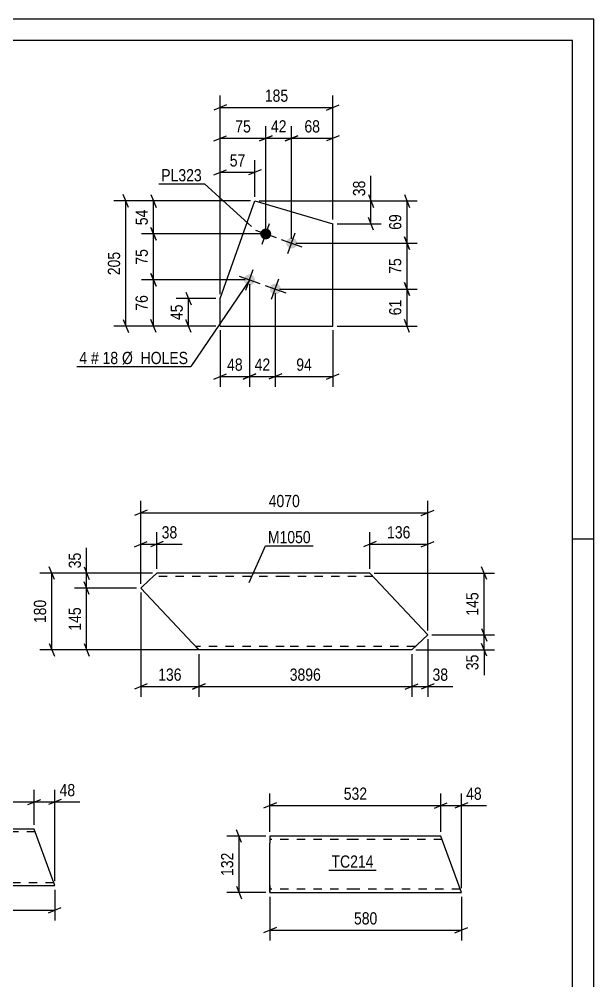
# Model space of a CAD drawing. Header units: millimetres. Extents: x 0 to 594, y 0 to 420.
# Drawn here: x 459.2 to 594, y 194.4 to 420 of the extents above; entities that cross this region are included whole.
import ezdxf

# ---------------------------------------------------------------- set-up
doc = ezdxf.new("R2010")
doc.units = ezdxf.units.MM
doc.linetypes.add('DXK_LINE_DOT2', pattern=[3.9198, 1.9599, -1.9599])
doc.styles.add('Arial Narrow', font='ARIALN.TTF', dxfattribs={"height": 0.2})

# ---------------------------------------------------------------- blocks, each defined once
blk = doc.blocks.new('Unknown-761555563-1133')
at = {"color": 5, "linetype": 'Continuous'}
for p, q in [((594, 420), (0, 420)), ((594, 0), (594, 420)), ((589, 415), (5, 415)), ((589, 5), (589, 415)), ((594, 298), (589, 298))]:
    blk.add_line(p, q, dxfattribs=at)
blk = doc.blocks.new('Part-761555563-2870 - 2854')
at = {"color": 2, "linetype": 'Continuous'}
for p, q in [((491.48, 290.06), (489.78, 288.46)), ((521.33, 290.06), (491.48, 290.06)), ((541.43, 290.06), (521.43, 290.06)), ((541.43, 290.06), (555.03, 275.59)), ((489.78, 288.46), (487.72, 286.53)), ((499.82, 273.66), (487.72, 286.53)), ((551.28, 272.06), (555.03, 275.59)), ((501.33, 272.06), (499.82, 273.66)), ((521.33, 272.06), (501.33, 272.06)), ((551.28, 272.06), (521.43, 272.06))]:
    blk.add_line(p, q, dxfattribs=at)
at = {"color": 7, "linetype": 'DXK_LINE_DOT2'}
for p, q in [((491.48, 290.06), (490.43, 289.07)), ((521.33, 289.26), (490.63, 289.26)), ((542.18, 289.26), (521.43, 289.26)), ((501.21, 272.18), (499.82, 273.66)), ((521.33, 272.86), (500.57, 272.86)), ((552.13, 272.86), (521.43, 272.86))]:
    blk.add_line(p, q, dxfattribs=at)
blk = doc.blocks.new('Part-761555563-2281 - 2277')
at = {"color": 2, "linetype": 'Continuous'}
for p, q in [((437.51, 229.97), (437.51, 228.77)), ((462.71, 229.97), (437.51, 229.97)), ((437.51, 217.97), (437.51, 228.77)), ((467.51, 216.77), (462.71, 229.97)), ((437.51, 216.86), (437.51, 217.97)), ((437.51, 216.77), (437.51, 216.86)), ((437.51, 216.77), (467.51, 216.77))]:
    blk.add_line(p, q, dxfattribs=at)
at = {"color": 7, "linetype": 'DXK_LINE_DOT2'}
for p, q in [((437.51, 229.97), (437.51, 229.87)), ((437.51, 229.87), (437.51, 229.61)), ((462.93, 229.37), (437.51, 229.37)), ((437.51, 217.12), (437.51, 217.97)), ((467.29, 217.37), (437.51, 217.37))]:
    blk.add_line(p, q, dxfattribs=at)
blk = doc.blocks.new('Part-761555563-1428 - 1414')
at = {"color": 2, "linetype": 'Continuous'}
for p, q in [((518.02, 228.34), (518.02, 226.74)), ((538.02, 228.34), (518.02, 228.34)), ((558.12, 228.34), (538.12, 228.34)), ((562.93, 215.14), (558.12, 228.34)), ((518.02, 216.74), (518.02, 226.74)), ((518.02, 215.14), (518.02, 216.74)), ((518.02, 215.14), (538.02, 215.14)), ((538.12, 215.14), (562.93, 215.14))]:
    blk.add_line(p, q, dxfattribs=at)
at = {"color": 7, "linetype": 'DXK_LINE_DOT2'}
for p, q in [((518.02, 228.34), (518.02, 227.87)), ((538.02, 227.54), (518.02, 227.54)), ((558.41, 227.54), (538.12, 227.54)), ((518.02, 216.74), (518.02, 215.26)), ((538.02, 215.94), (518.02, 215.94)), ((562.64, 215.94), (538.12, 215.94))]:
    blk.add_line(p, q, dxfattribs=at)
blk = doc.blocks.new('Part-761555563-1542 - 1525')
at = {"color": 2, "linetype": 'Continuous'}
for p, q in [((506.35, 354.47), (514.47, 377.36)), ((514.47, 377.36), (532.76, 371.99)), ((532.76, 348.03), (532.76, 371.99)), ((506.35, 348.03), (506.35, 354.47)), ((506.35, 348.03), (532.76, 348.03))]:
    blk.add_line(p, q, dxfattribs=at)
blk = doc.blocks.new('Bolt-761555563-1575 - 1525')
at = {"linetype": 'Continuous'}
for points in [[(517.46, 370.84, -1), (516.61, 368.42, -1)], [(523.52, 368.69, -1), (522.66, 366.27, -1)], [(513.64, 360.07, -1), (512.78, 357.65, -1)], [(519.7, 357.92, -1), (518.84, 355.5, -1)]]:
    blk.add_hatch(color=1, dxfattribs=at).paths.add_polyline_path(points)
at = {"color": 1, "linetype": 'Continuous'}
for p, q in [((514.61, 370.49), (519.46, 368.77)), ((516.18, 367.21), (517.89, 372.05)), ((520.67, 368.34), (525.52, 366.62)), ((522.23, 365.06), (523.95, 369.9)), ((512.35, 356.44), (514.07, 361.28)), ((510.79, 359.72), (515.64, 358)), ((518.41, 354.29), (520.13, 359.13)), ((516.85, 357.57), (521.7, 355.85))]:
    blk.add_line(p, q, dxfattribs=at)
blk = doc.blocks.new('StraightDimension-761555563-2946 - 2854')
at = {"color": 7, "linetype": 'Continuous'}
for p, q in [((467.43, 288.56), (466.23, 291.56)), ((490.48, 290.06), (463.98, 290.06)), ((466.83, 272.06), (466.83, 290.06)), ((466.23, 273.56), (467.43, 270.56)), ((501.25, 272.06), (463.98, 272.06))]:
    blk.add_line(p, q, dxfattribs=at)
at = {"color": 0}
blk.add_wipeout([(466.08, 284.4), (461.88, 284.4), (461.88, 277.72), (466.08, 277.72)], dxfattribs=at)
at = {"color": 3, "style": 'Arial Narrow'}
blk.add_text('180', height=2.863, rotation=90.0002, dxfattribs=at).set_placement((465.48, 278.32))
blk = doc.blocks.new('StraightDimension-761555563-2898 - 2854')
at = {"color": 7, "linetype": 'Continuous'}
for p, q in [((501.33, 271.06), (501.33, 261.06)), ((551.28, 271.06), (551.28, 261.06)), ((502.83, 264.06), (499.83, 262.86)), ((549.78, 262.86), (552.78, 264.06)), ((501.33, 263.46), (551.28, 263.46))]:
    blk.add_line(p, q, dxfattribs=at)
at = {"color": 0}
blk.add_wipeout([(530.56, 264.21), (530.56, 268.41), (522.05, 268.41), (522.05, 264.21)], dxfattribs=at)
at = {"color": 3, "style": 'Arial Narrow'}
blk.add_text('3896', height=2.863, dxfattribs=at).set_placement((522.65, 264.81))
blk = doc.blocks.new('StraightDimension-761555563-2873 - 2854')
at = {"color": 7, "linetype": 'Continuous'}
for p, q in [((487.72, 285.53), (487.72, 261.06)), ((501.33, 271.06), (501.33, 261.06)), ((489.22, 264.06), (486.22, 262.86)), ((499.83, 262.86), (502.83, 264.06)), ((487.72, 263.46), (501.33, 263.46))]:
    blk.add_line(p, q, dxfattribs=at)
at = {"color": 0}
blk.add_wipeout([(497.87, 264.21), (497.87, 268.41), (491.18, 268.41), (491.18, 264.21)], dxfattribs=at)
at = {"color": 3, "style": 'Arial Narrow'}
blk.add_text('136', height=2.863, dxfattribs=at).set_placement((491.78, 264.81))
blk = doc.blocks.new('StraightDimension-761555563-3093 - 2854')
at = {"color": 7, "linetype": 'Continuous'}
for p, q in [((487.72, 287.53), (487.72, 307.04)), ((555.03, 276.59), (555.03, 307.04)), ((489.22, 304.79), (486.22, 303.59)), ((553.53, 303.59), (556.53, 304.79)), ((487.72, 304.19), (555.03, 304.19))]:
    blk.add_line(p, q, dxfattribs=at)
at = {"color": 0}
blk.add_wipeout([(525.63, 304.94), (525.63, 309.14), (517.12, 309.14), (517.12, 304.94)], dxfattribs=at)
at = {"color": 3, "style": 'Arial Narrow'}
blk.add_text('4070', height=2.863, dxfattribs=at).set_placement((517.72, 305.54))
blk = doc.blocks.new('StraightDimension-761555563-3048 - 2854')
at = {"color": 7, "linetype": 'Continuous'}
for p, q in [((568.87, 288.56), (567.67, 291.56)), ((542.43, 290.06), (570.67, 290.06)), ((568.27, 275.59), (568.27, 290.06)), ((556.03, 275.59), (570.67, 275.59)), ((567.67, 277.09), (568.87, 274.09))]:
    blk.add_line(p, q, dxfattribs=at)
at = {"color": 0}
blk.add_wipeout([(567.52, 286.16), (563.32, 286.16), (563.32, 279.48), (567.52, 279.48)], dxfattribs=at)
at = {"color": 3, "style": 'Arial Narrow'}
blk.add_text('145', height=2.863, rotation=90.0002, dxfattribs=at).set_placement((566.92, 280.08))
blk = doc.blocks.new('StraightDimension-761555563-2920 - 2854')
at = {"color": 7, "linetype": 'Continuous'}
for p, q in [((555.03, 274.59), (555.03, 261.06)), ((551.28, 271.06), (551.28, 261.06)), ((549.78, 262.86), (552.78, 264.06)), ((556.53, 264.06), (553.53, 262.86)), ((551.28, 263.46), (555.03, 263.46))]:
    blk.add_line(p, q, dxfattribs=at)
at = {"color": 0}
blk.add_wipeout([(560.42, 264.21), (560.42, 268.41), (555.56, 268.41), (555.56, 264.21)], dxfattribs=at)
at = {"color": 7, "linetype": 'Continuous'}
blk.add_line((555.03, 263.46), (560.94, 263.46), dxfattribs=at)
blk.add_line((555.03, 263.46), (560.94, 263.46), dxfattribs=at)
at = {"color": 3, "style": 'Arial Narrow'}
blk.add_text('38', height=2.863, dxfattribs=at).set_placement((556.16, 264.81))
blk = doc.blocks.new('StraightDimension-761555563-2963 - 2854')
at = {"color": 7, "linetype": 'Continuous'}
for p, q in [((541.43, 291.06), (541.43, 299.7)), ((555.03, 276.59), (555.03, 299.7)), ((542.93, 297.45), (539.93, 296.25)), ((541.43, 296.85), (555.03, 296.85)), ((553.53, 296.25), (556.53, 297.45))]:
    blk.add_line(p, q, dxfattribs=at)
at = {"color": 0}
blk.add_wipeout([(551.57, 297.6), (551.57, 301.8), (544.89, 301.8), (544.89, 297.6)], dxfattribs=at)
at = {"color": 3, "style": 'Arial Narrow'}
blk.add_text('136', height=2.863, dxfattribs=at).set_placement((545.49, 298.2))
blk = doc.blocks.new('StraightDimension-761555563-2989 - 2854')
at = {"color": 7, "linetype": 'Continuous'}
for p, q in [((487.72, 287.53), (487.72, 299.7)), ((491.48, 291.06), (491.48, 299.7)), ((486.22, 296.25), (489.22, 297.45)), ((487.72, 296.85), (491.48, 296.85)), ((492.98, 297.45), (489.98, 296.25))]:
    blk.add_line(p, q, dxfattribs=at)
at = {"color": 0}
blk.add_wipeout([(496.86, 297.6), (496.86, 301.8), (492, 301.8), (492, 297.6)], dxfattribs=at)
at = {"color": 7, "linetype": 'Continuous'}
blk.add_line((491.48, 296.85), (497.38, 296.85), dxfattribs=at)
blk.add_line((491.48, 296.85), (497.38, 296.85), dxfattribs=at)
at = {"color": 3, "style": 'Arial Narrow'}
blk.add_text('38', height=2.863, dxfattribs=at).set_placement((492.6, 298.2))
blk = doc.blocks.new('StraightDimension-761555563-3003 - 2854')
at = {"color": 7, "linetype": 'Continuous'}
for p, q in [((474.4, 291.56), (475.6, 288.56)), ((490.48, 290.06), (472.15, 290.06)), ((475, 286.53), (475, 290.06)), ((486.72, 286.53), (472.15, 286.53)), ((475.6, 285.03), (474.4, 288.03))]:
    blk.add_line(p, q, dxfattribs=at)
at = {"color": 0}
blk.add_wipeout([(474.25, 295.44), (470.05, 295.44), (470.05, 290.58), (474.25, 290.58)], dxfattribs=at)
at = {"color": 7, "linetype": 'Continuous'}
blk.add_line((475, 290.06), (475, 295.96), dxfattribs=at)
blk.add_line((475, 290.06), (475, 295.96), dxfattribs=at)
at = {"color": 3, "style": 'Arial Narrow'}
blk.add_text('35', height=2.863, rotation=90.0002, dxfattribs=at).set_placement((473.65, 291.18))
blk = doc.blocks.new('StraightDimension-761555563-3025 - 2854')
at = {"color": 7, "linetype": 'Continuous'}
for p, q in [((486.72, 286.53), (472.15, 286.53)), ((475.6, 285.03), (474.4, 288.03)), ((475, 272.06), (475, 286.53)), ((474.4, 273.56), (475.6, 270.56)), ((500.33, 272.06), (472.15, 272.06))]:
    blk.add_line(p, q, dxfattribs=at)
at = {"color": 0}
blk.add_wipeout([(474.25, 282.63), (470.05, 282.63), (470.05, 275.95), (474.25, 275.95)], dxfattribs=at)
at = {"color": 3, "style": 'Arial Narrow'}
blk.add_text('145', height=2.863, rotation=90.0002, dxfattribs=at).set_placement((473.65, 276.55))
blk = doc.blocks.new('StraightDimension-761555563-3070 - 2854')
at = {"color": 7, "linetype": 'Continuous'}
for p, q in [((556.03, 275.59), (570.67, 275.59)), ((567.67, 277.09), (568.87, 274.09)), ((568.27, 272.06), (568.27, 275.59)), ((568.87, 270.56), (567.67, 273.56)), ((552.28, 272.06), (570.67, 272.06))]:
    blk.add_line(p, q, dxfattribs=at)
at = {"color": 0}
blk.add_wipeout([(567.52, 271.53), (563.32, 271.53), (563.32, 266.68), (567.52, 266.68)], dxfattribs=at)
at = {"color": 7, "linetype": 'Continuous'}
blk.add_line((568.27, 272.06), (568.27, 266.15), dxfattribs=at)
blk.add_line((568.27, 272.06), (568.27, 266.15), dxfattribs=at)
at = {"color": 3, "style": 'Arial Narrow'}
blk.add_text('35', height=2.863, rotation=90.0002, dxfattribs=at).set_placement((566.92, 267.28))
blk = doc.blocks.new('StraightDimension-761555563-2328 - 2277')
at = {"color": 7, "linetype": 'Continuous'}
for p, q in [((437.51, 215.86), (437.51, 208.59)), ((467.51, 215.77), (467.51, 208.59)), ((439.01, 211.59), (436.01, 210.39)), ((437.51, 210.99), (467.51, 210.99)), ((466.01, 210.39), (469.01, 211.59))]:
    blk.add_line(p, q, dxfattribs=at)
at = {"color": 0}
blk.add_wipeout([(455.85, 211.74), (455.85, 215.94), (449.17, 215.94), (449.17, 211.74)], dxfattribs=at)
at = {"color": 3, "style": 'Arial Narrow'}
blk.add_text('300', height=2.863, dxfattribs=at).set_placement((449.77, 212.34))
blk = doc.blocks.new('StraightDimension-761555563-2304 - 2277')
at = {"color": 7, "linetype": 'Continuous'}
for p, q in [((437.51, 230.87), (437.51, 239.22)), ((462.71, 230.97), (462.71, 239.22)), ((439.01, 236.97), (436.01, 235.77)), ((461.21, 235.77), (464.21, 236.97)), ((437.51, 236.37), (462.71, 236.37))]:
    blk.add_line(p, q, dxfattribs=at)
at = {"color": 0}
blk.add_wipeout([(453.45, 237.12), (453.45, 241.32), (446.77, 241.32), (446.77, 237.12)], dxfattribs=at)
at = {"color": 3, "style": 'Arial Narrow'}
blk.add_text('252', height=2.863, dxfattribs=at).set_placement((447.37, 237.72))
blk = doc.blocks.new('StraightDimension-761555563-2284 - 2277')
at = {"color": 7, "linetype": 'Continuous'}
for p, q in [((462.71, 230.97), (462.71, 239.22)), ((467.51, 217.77), (467.51, 239.22)), ((461.21, 235.77), (464.21, 236.97)), ((469.01, 236.97), (466.01, 235.77)), ((462.71, 236.37), (467.51, 236.37))]:
    blk.add_line(p, q, dxfattribs=at)
at = {"color": 0}
blk.add_wipeout([(472.89, 237.12), (472.89, 241.32), (468.04, 241.32), (468.04, 237.12)], dxfattribs=at)
at = {"color": 7, "linetype": 'Continuous'}
blk.add_line((467.51, 236.37), (473.42, 236.37), dxfattribs=at)
blk.add_line((467.51, 236.37), (473.42, 236.37), dxfattribs=at)
at = {"color": 3, "style": 'Arial Narrow'}
blk.add_text('48', height=2.863, dxfattribs=at).set_placement((468.64, 237.72))
blk = doc.blocks.new('StraightDimension-761555563-1452 - 1414')
at = {"color": 7, "linetype": 'Continuous'}
for p, q in [((518.02, 229.34), (518.02, 238.38)), ((558.12, 229.34), (558.12, 238.38)), ((519.52, 236.13), (516.52, 234.93)), ((518.02, 235.53), (558.12, 235.53)), ((556.62, 234.93), (559.62, 236.13))]:
    blk.add_line(p, q, dxfattribs=at)
at = {"color": 0}
blk.add_wipeout([(541.42, 236.28), (541.42, 240.48), (534.73, 240.48), (534.73, 236.28)], dxfattribs=at)
at = {"color": 3, "style": 'Arial Narrow'}
blk.add_text('532', height=2.863, dxfattribs=at).set_placement((535.33, 236.88))
blk = doc.blocks.new('StraightDimension-761555563-1431 - 1414')
at = {"color": 7, "linetype": 'Continuous'}
for p, q in [((558.12, 229.34), (558.12, 238.38)), ((562.93, 216.14), (562.93, 238.38)), ((556.62, 234.93), (559.62, 236.13)), ((558.12, 235.53), (562.93, 235.53)), ((564.43, 236.13), (561.43, 234.93))]:
    blk.add_line(p, q, dxfattribs=at)
at = {"color": 0}
blk.add_wipeout([(568.31, 236.28), (568.31, 240.48), (563.45, 240.48), (563.45, 236.28)], dxfattribs=at)
at = {"color": 7, "linetype": 'Continuous'}
blk.add_line((562.93, 235.53), (568.83, 235.53), dxfattribs=at)
blk.add_line((562.93, 235.53), (568.83, 235.53), dxfattribs=at)
at = {"color": 3, "style": 'Arial Narrow'}
blk.add_text('48', height=2.863, dxfattribs=at).set_placement((564.05, 236.88))
blk = doc.blocks.new('StraightDimension-761555563-1470 - 1414')
at = {"color": 7, "linetype": 'Continuous'}
for p, q in [((518.02, 214.14), (518.02, 203.88)), ((562.93, 214.14), (562.93, 203.88)), ((519.52, 206.88), (516.52, 205.68)), ((518.02, 206.28), (562.93, 206.28)), ((561.43, 205.68), (564.43, 206.88))]:
    blk.add_line(p, q, dxfattribs=at)
at = {"color": 0}
blk.add_wipeout([(543.82, 207.03), (543.82, 211.23), (537.13, 211.23), (537.13, 207.03)], dxfattribs=at)
at = {"color": 3, "style": 'Arial Narrow'}
blk.add_text('580', height=2.863, dxfattribs=at).set_placement((537.73, 207.63))
blk = doc.blocks.new('StraightDimension-761555563-1481 - 1414')
at = {"color": 7, "linetype": 'Continuous'}
for p, q in [((517.02, 228.34), (507.9, 228.34)), ((511.35, 226.84), (510.15, 229.84)), ((510.75, 215.14), (510.75, 228.34)), ((510.15, 216.64), (511.35, 213.64)), ((517.02, 215.14), (507.9, 215.14))]:
    blk.add_line(p, q, dxfattribs=at)
at = {"color": 0}
blk.add_wipeout([(510, 225.08), (505.8, 225.08), (505.8, 218.4), (510, 218.4)], dxfattribs=at)
at = {"color": 3, "style": 'Arial Narrow'}
blk.add_text('132', height=2.863, rotation=90.0002, dxfattribs=at).set_placement((509.4, 219))
blk = doc.blocks.new('StraightDimension-761555563-1593 - 1525')
at = {"color": 7, "linetype": 'Continuous'}
for p, q in [((519.27, 355.71), (519.27, 333.79)), ((532.76, 347.03), (532.76, 333.79)), ((520.77, 336.79), (517.77, 335.59)), ((519.27, 336.19), (532.76, 336.19)), ((531.26, 335.59), (534.26, 336.79))]:
    blk.add_line(p, q, dxfattribs=at)
at = {"color": 0}
blk.add_wipeout([(528.44, 336.94), (528.44, 341.14), (523.59, 341.14), (523.59, 336.94)], dxfattribs=at)
at = {"color": 3, "style": 'Arial Narrow'}
blk.add_text('94', height=2.863, dxfattribs=at).set_placement((524.19, 337.54))
blk = doc.blocks.new('StraightDimension-761555563-1585 - 1525')
at = {"color": 7, "linetype": 'Continuous'}
for p, q in [((513.21, 357.86), (513.21, 333.79)), ((519.27, 355.71), (519.27, 333.79)), ((511.71, 335.59), (514.71, 336.79)), ((513.21, 336.19), (519.27, 336.19)), ((520.77, 336.79), (517.77, 335.59))]:
    blk.add_line(p, q, dxfattribs=at)
at = {"color": 0}
blk.add_wipeout([(518.67, 336.94), (518.67, 341.14), (513.82, 341.14), (513.82, 336.94)], dxfattribs=at)
at = {"color": 3, "style": 'Arial Narrow'}
blk.add_text('42', height=2.863, dxfattribs=at).set_placement((514.42, 337.54))
blk = doc.blocks.new('StraightDimension-761555563-1577 - 1525')
at = {"color": 7, "linetype": 'Continuous'}
for p, q in [((513.21, 357.86), (513.21, 333.79)), ((506.35, 347.03), (506.35, 333.79)), ((504.85, 335.59), (507.85, 336.79)), ((506.35, 336.19), (513.21, 336.19)), ((514.71, 336.79), (511.71, 335.59))]:
    blk.add_line(p, q, dxfattribs=at)
at = {"color": 0}
blk.add_wipeout([(512.21, 336.94), (512.21, 341.14), (507.36, 341.14), (507.36, 336.94)], dxfattribs=at)
at = {"color": 3, "style": 'Arial Narrow'}
blk.add_text('48', height=2.863, dxfattribs=at).set_placement((507.96, 337.54))
blk = doc.blocks.new('StraightDimension-761555563-1600 - 1525')
at = {"color": 7, "linetype": 'Continuous'}
for p, q in [((506.35, 355.47), (506.35, 394.93)), ((517.04, 370.63), (517.04, 394.93)), ((504.85, 391.48), (507.85, 392.68)), ((518.54, 392.68), (515.54, 391.48)), ((506.35, 392.08), (517.04, 392.08))]:
    blk.add_line(p, q, dxfattribs=at)
at = {"color": 0}
blk.add_wipeout([(514.12, 392.83), (514.12, 397.03), (509.27, 397.03), (509.27, 392.83)], dxfattribs=at)
at = {"color": 3, "style": 'Arial Narrow'}
blk.add_text('75', height=2.863, dxfattribs=at).set_placement((509.87, 393.43))
blk = doc.blocks.new('StraightDimension-761555563-1612 - 1525')
at = {"color": 7, "linetype": 'Continuous'}
for p, q in [((517.04, 370.63), (517.04, 394.93)), ((523.09, 368.48), (523.09, 394.93)), ((515.54, 391.48), (518.54, 392.68)), ((524.59, 392.68), (521.59, 391.48)), ((517.04, 392.08), (523.09, 392.08))]:
    blk.add_line(p, q, dxfattribs=at)
at = {"color": 0}
blk.add_wipeout([(522.49, 392.83), (522.49, 397.03), (517.64, 397.03), (517.64, 392.83)], dxfattribs=at)
at = {"color": 3, "style": 'Arial Narrow'}
blk.add_text('42', height=2.863, dxfattribs=at).set_placement((518.24, 393.43))
blk = doc.blocks.new('StraightDimension-761555563-1622 - 1525')
at = {"color": 7, "linetype": 'Continuous'}
for p, q in [((523.09, 368.48), (523.09, 394.93)), ((532.76, 372.99), (532.76, 394.93)), ((521.59, 391.48), (524.59, 392.68)), ((534.26, 392.68), (531.26, 391.48)), ((523.09, 392.08), (532.76, 392.08))]:
    blk.add_line(p, q, dxfattribs=at)
at = {"color": 0}
blk.add_wipeout([(530.35, 392.83), (530.35, 397.03), (525.5, 397.03), (525.5, 392.83)], dxfattribs=at)
at = {"color": 3, "style": 'Arial Narrow'}
blk.add_text('68', height=2.863, dxfattribs=at).set_placement((526.1, 393.43))
blk = doc.blocks.new('StraightDimension-761555563-1634 - 1525')
at = {"color": 7, "linetype": 'Continuous'}
for p, q in [((506.35, 355.47), (506.35, 386.94)), ((514.47, 378.36), (514.47, 386.94)), ((504.85, 383.49), (507.85, 384.69)), ((506.35, 384.09), (514.47, 384.09)), ((515.97, 384.69), (512.97, 383.49))]:
    blk.add_line(p, q, dxfattribs=at)
at = {"color": 0}
blk.add_wipeout([(512.84, 384.84), (512.84, 389.04), (507.98, 389.04), (507.98, 384.84)], dxfattribs=at)
at = {"color": 3, "style": 'Arial Narrow'}
blk.add_text('57', height=2.863, dxfattribs=at).set_placement((508.58, 385.44))
blk = doc.blocks.new('StraightDimension-761555563-1643 - 1525')
at = {"color": 7, "linetype": 'Continuous'}
for p, q in [((515.47, 377.36), (544.11, 377.36)), ((541.11, 378.86), (542.31, 375.86)), ((541.71, 371.99), (541.71, 377.36)), ((542.31, 370.49), (541.11, 373.49)), ((533.76, 371.99), (544.11, 371.99))]:
    blk.add_line(p, q, dxfattribs=at)
at = {"color": 0}
blk.add_wipeout([(540.96, 382.74), (536.76, 382.74), (536.76, 377.88), (540.96, 377.88)], dxfattribs=at)
at = {"color": 7, "linetype": 'Continuous'}
blk.add_line((541.71, 377.36), (541.71, 383.27), dxfattribs=at)
blk.add_line((541.71, 377.36), (541.71, 383.27), dxfattribs=at)
at = {"color": 3, "style": 'Arial Narrow'}
blk.add_text('38', height=2.863, rotation=90.0002, dxfattribs=at).set_placement((540.36, 378.48))
blk = doc.blocks.new('StraightDimension-761555563-1718 - 1525')
at = {"color": 7, "linetype": 'Continuous'}
for p, q in [((513.47, 377.36), (487.84, 377.36)), ((490.09, 378.86), (491.29, 375.86)), ((490.69, 369.63), (490.69, 377.36)), ((491.29, 368.13), (490.09, 371.13)), ((516.04, 369.63), (487.84, 369.63))]:
    blk.add_line(p, q, dxfattribs=at)
at = {"color": 0}
blk.add_wipeout([(489.94, 375.92), (485.74, 375.92), (485.74, 371.07), (489.94, 371.07)], dxfattribs=at)
at = {"color": 3, "style": 'Arial Narrow'}
blk.add_text('54', height=2.863, rotation=90.0002, dxfattribs=at).set_placement((489.34, 371.67))
blk = doc.blocks.new('StraightDimension-761555563-1654 - 1525')
at = {"color": 7, "linetype": 'Continuous'}
for p, q in [((513.47, 377.36), (481.34, 377.36)), ((484.79, 375.86), (483.59, 378.86)), ((484.19, 348.03), (484.19, 377.36)), ((505.35, 348.03), (481.34, 348.03)), ((483.59, 349.53), (484.79, 346.53))]:
    blk.add_line(p, q, dxfattribs=at)
at = {"color": 0}
blk.add_wipeout([(483.44, 366.04), (479.24, 366.04), (479.24, 359.35), (483.44, 359.35)], dxfattribs=at)
at = {"color": 3, "style": 'Arial Narrow'}
blk.add_text('205', height=2.863, rotation=90.0002, dxfattribs=at).set_placement((482.84, 359.95))
blk = doc.blocks.new('StraightDimension-761555563-1663 - 1525')
at = {"color": 7, "linetype": 'Continuous'}
for p, q in [((506.35, 355.47), (506.35, 402.14)), ((532.76, 372.99), (532.76, 402.14)), ((507.85, 399.89), (504.85, 398.69)), ((506.35, 399.29), (532.76, 399.29)), ((531.26, 398.69), (534.26, 399.89))]:
    blk.add_line(p, q, dxfattribs=at)
at = {"color": 0}
blk.add_wipeout([(522.9, 400.04), (522.9, 404.24), (516.21, 404.24), (516.21, 400.04)], dxfattribs=at)
at = {"color": 3, "style": 'Arial Narrow'}
blk.add_text('185', height=2.863, dxfattribs=at).set_placement((516.81, 400.64))
blk = doc.blocks.new('StraightDimension-761555563-1674 - 1525')
at = {"color": 7, "linetype": 'Continuous'}
for p, q in [((505.35, 354.47), (496.04, 354.47)), ((498.29, 355.97), (499.49, 352.97)), ((498.89, 348.03), (498.89, 354.47)), ((505.35, 348.03), (496.04, 348.03)), ((499.49, 346.53), (498.29, 349.53))]:
    blk.add_line(p, q, dxfattribs=at)
at = {"color": 0}
blk.add_wipeout([(498.14, 353.68), (493.94, 353.68), (493.94, 348.82), (498.14, 348.82)], dxfattribs=at)
at = {"color": 3, "style": 'Arial Narrow'}
blk.add_text('45', height=2.863, rotation=90.0002, dxfattribs=at).set_placement((497.54, 349.42))
blk = doc.blocks.new('StraightDimension-761555563-1681 - 1525')
at = {"color": 7, "linetype": 'Continuous'}
for p, q in [((520.27, 356.71), (552.58, 356.71)), ((549.58, 358.21), (550.78, 355.21)), ((550.18, 348.03), (550.18, 356.71)), ((533.76, 348.03), (552.58, 348.03)), ((550.78, 346.53), (549.58, 349.53))]:
    blk.add_line(p, q, dxfattribs=at)
at = {"color": 0}
blk.add_wipeout([(549.43, 354.8), (545.23, 354.8), (545.23, 349.94), (549.43, 349.94)], dxfattribs=at)
at = {"color": 3, "style": 'Arial Narrow'}
blk.add_text('61', height=2.863, rotation=90.0002, dxfattribs=at).set_placement((548.83, 350.54))
blk = doc.blocks.new('StraightDimension-761555563-1687 - 1525')
at = {"color": 7, "linetype": 'Continuous'}
for p, q in [((549.58, 368.98), (550.78, 365.98)), ((524.09, 367.48), (552.58, 367.48)), ((550.18, 356.71), (550.18, 367.48)), ((520.27, 356.71), (552.58, 356.71)), ((550.78, 355.21), (549.58, 358.21))]:
    blk.add_line(p, q, dxfattribs=at)
at = {"color": 0}
blk.add_wipeout([(549.43, 364.52), (545.23, 364.52), (545.23, 359.67), (549.43, 359.67)], dxfattribs=at)
at = {"color": 3, "style": 'Arial Narrow'}
blk.add_text('75', height=2.863, rotation=90.0002, dxfattribs=at).set_placement((548.83, 360.27))
blk = doc.blocks.new('StraightDimension-761555563-1695 - 1525')
at = {"color": 7, "linetype": 'Continuous'}
for p, q in [((515.47, 377.36), (552.58, 377.36)), ((549.58, 378.86), (550.78, 375.86)), ((550.18, 367.48), (550.18, 377.36)), ((550.78, 365.98), (549.58, 368.98)), ((524.09, 367.48), (552.58, 367.48))]:
    blk.add_line(p, q, dxfattribs=at)
at = {"color": 0}
blk.add_wipeout([(549.43, 374.85), (545.23, 374.85), (545.23, 369.99), (549.43, 369.99)], dxfattribs=at)
at = {"color": 3, "style": 'Arial Narrow'}
blk.add_text('69', height=2.863, rotation=90.0002, dxfattribs=at).set_placement((548.83, 370.59))
blk = doc.blocks.new('StraightDimension-761555563-1704 - 1525')
at = {"color": 7, "linetype": 'Continuous'}
for p, q in [((512.21, 358.86), (487.84, 358.86)), ((490.09, 360.36), (491.29, 357.36)), ((490.69, 348.03), (490.69, 358.86)), ((505.35, 348.03), (487.84, 348.03)), ((491.29, 346.53), (490.09, 349.53))]:
    blk.add_line(p, q, dxfattribs=at)
at = {"color": 0}
blk.add_wipeout([(489.94, 355.87), (485.74, 355.87), (485.74, 351.02), (489.94, 351.02)], dxfattribs=at)
at = {"color": 3, "style": 'Arial Narrow'}
blk.add_text('76', height=2.863, rotation=90.0002, dxfattribs=at).set_placement((489.34, 351.62))
blk = doc.blocks.new('StraightDimension-761555563-1710 - 1525')
at = {"color": 7, "linetype": 'Continuous'}
for p, q in [((490.09, 371.13), (491.29, 368.13)), ((516.04, 369.63), (487.84, 369.63)), ((490.69, 358.86), (490.69, 369.63)), ((512.21, 358.86), (487.84, 358.86)), ((491.29, 357.36), (490.09, 360.36))]:
    blk.add_line(p, q, dxfattribs=at)
at = {"color": 0}
blk.add_wipeout([(489.94, 366.67), (485.74, 366.67), (485.74, 361.82), (489.94, 361.82)], dxfattribs=at)
at = {"color": 3, "style": 'Arial Narrow'}
blk.add_text('75', height=2.863, rotation=90.0002, dxfattribs=at).set_placement((489.34, 362.42))
blk = doc.blocks.new('Mark-761555563-2866 - 2854')
at = {"color": 0}
blk.add_wipeout([(527.58, 297.07), (527.58, 300.07), (517.53, 300.07), (517.53, 297.07)], dxfattribs=at)
blk.add_wipeout([(527.58, 297.07), (527.58, 300.07), (517.53, 300.07), (517.53, 297.07)], dxfattribs=at)
at = {"color": 30, "linetype": 'Continuous'}
for p, q in [((513.12, 287.82), (516.93, 296.47)), ((516.93, 296.47), (528.18, 296.47))]:
    blk.add_line(p, q, dxfattribs=at)
at = {"color": 3, "style": 'Arial Narrow'}
blk.add_text('M1050', height=2.863, dxfattribs=at).set_placement((517.53, 297.07))
blk = doc.blocks.new('Mark-761555563-1426 - 1414')
at = {"color": 0}
blk.add_wipeout([(542.33, 220.95), (542.33, 223.95), (532.46, 223.95), (532.46, 220.95)], dxfattribs=at)
blk.add_wipeout([(542.33, 220.95), (542.33, 223.95), (532.46, 223.95), (532.46, 220.95)], dxfattribs=at)
at = {"color": 30, "linetype": 'Continuous'}
blk.add_line((531.86, 220.35), (542.93, 220.35), dxfattribs=at)
at = {"color": 3, "style": 'Arial Narrow'}
blk.add_text('TC214', height=2.863, dxfattribs=at).set_placement((532.46, 220.95))
blk = doc.blocks.new('Mark-761555563-1538 - 1525')
at = {"color": 0}
blk.add_wipeout([(502.02, 381.97), (502.02, 384.97), (492.51, 384.97), (492.51, 381.97)], dxfattribs=at)
blk.add_wipeout([(502.02, 381.97), (502.02, 384.97), (492.51, 384.97), (492.51, 381.97)], dxfattribs=at)
at = {"color": 30, "linetype": 'Continuous'}
for p in [(491.91, 381.37), (513.71, 371.34)]:
    blk.add_line(p, (502.62, 381.37), dxfattribs=at)
at = {"color": 3, "style": 'Arial Narrow'}
blk.add_text('PL323', height=2.863, dxfattribs=at).set_placement((492.51, 381.97))
blk = doc.blocks.new('Mark-761555563-1571 - 1525')
at = {"color": 0}
blk.add_wipeout([(475.1, 339.1), (475.1, 342.1), (473.28, 342.1), (473.28, 339.1)], dxfattribs=at)
blk.add_wipeout([(475.1, 339.1), (475.1, 342.1), (473.28, 342.1), (473.28, 339.1)], dxfattribs=at)
blk.add_wipeout([(477.83, 339.1), (477.83, 342.1), (476, 342.1), (476, 339.1)], dxfattribs=at)
blk.add_wipeout([(477.83, 339.1), (477.83, 342.1), (476, 342.1), (476, 339.1)], dxfattribs=at)
at = {"color": 3, "style": 'Arial Narrow'}
blk.add_text('4', height=2.86, dxfattribs=at).set_placement((473.28, 339.1))
at = {"color": 0}
blk.add_wipeout([(482.39, 339.1), (482.39, 342.1), (478.73, 342.1), (478.73, 339.1)], dxfattribs=at)
blk.add_wipeout([(482.39, 339.1), (482.39, 342.1), (478.73, 342.1), (478.73, 339.1)], dxfattribs=at)
at = {"color": 3, "style": 'Arial Narrow'}
blk.add_text('#', height=2.86, dxfattribs=at).set_placement((476, 339.1))
at = {"color": 0}
blk.add_wipeout([(498.82, 339.1), (498.82, 342.1), (483.29, 342.1), (483.29, 339.1)], dxfattribs=at)
blk.add_wipeout([(498.82, 339.1), (498.82, 342.1), (483.29, 342.1), (483.29, 339.1)], dxfattribs=at)
at = {"color": 7, "linetype": 'Continuous'}
for p in [(513.2, 358.81), (472.68, 338.5)]:
    blk.add_line(p, (499.42, 338.5), dxfattribs=at)
at = {"color": 3, "style": 'Arial Narrow'}
for s, p in [('18', (478.73, 339.1)), ('Ø  HOLES', (483.29, 339.1))]:
    blk.add_text(s, height=2.863, dxfattribs=at).set_placement(p)

msp = doc.modelspace()

# ---------------------------------------------------------------- block references
for name in ['Unknown-761555563-1133', 'Part-761555563-1542 - 1525', 'Bolt-761555563-1575 - 1525', 'Part-761555563-2870 - 2854', 'Part-761555563-2281 - 2277', 'Part-761555563-1428 - 1414']:
    msp.add_blockref(name, (0, 0))

# ---------------------------------------------------------------- next in the draw order: block references
for name in ['StraightDimension-761555563-1593 - 1525', 'StraightDimension-761555563-2946 - 2854', 'StraightDimension-761555563-2304 - 2277', 'StraightDimension-761555563-1452 - 1414', 'Mark-761555563-1426 - 1414', 'StraightDimension-761555563-2328 - 2277', 'StraightDimension-761555563-1470 - 1414']:
    msp.add_blockref(name, (0, 0))

# ---------------------------------------------------------------- next in the draw order: block references
for name in ['StraightDimension-761555563-1585 - 1525', 'StraightDimension-761555563-2898 - 2854', 'StraightDimension-761555563-2284 - 2277', 'StraightDimension-761555563-1431 - 1414', 'StraightDimension-761555563-1481 - 1414']:
    msp.add_blockref(name, (0, 0))

# ---------------------------------------------------------------- next in the draw order: block references
for name in ['StraightDimension-761555563-1577 - 1525', 'StraightDimension-761555563-2873 - 2854']:
    msp.add_blockref(name, (0, 0))

# ---------------------------------------------------------------- next in the draw order: block references
for name in ['StraightDimension-761555563-1600 - 1525', 'StraightDimension-761555563-3093 - 2854']:
    msp.add_blockref(name, (0, 0))

# ---------------------------------------------------------------- next in the draw order: block references
for name in ['StraightDimension-761555563-1612 - 1525', 'StraightDimension-761555563-2989 - 2854', 'Mark-761555563-2866 - 2854', 'StraightDimension-761555563-3048 - 2854']:
    msp.add_blockref(name, (0, 0))

# ---------------------------------------------------------------- next in the draw order: block references
for name in ['StraightDimension-761555563-1622 - 1525', 'StraightDimension-761555563-1634 - 1525', 'StraightDimension-761555563-2963 - 2854', 'StraightDimension-761555563-3003 - 2854', 'StraightDimension-761555563-2920 - 2854']:
    msp.add_blockref(name, (0, 0))

# ---------------------------------------------------------------- next in the draw order: block references
for name in ['StraightDimension-761555563-1643 - 1525', 'StraightDimension-761555563-3025 - 2854', 'StraightDimension-761555563-3070 - 2854']:
    msp.add_blockref(name, (0, 0))

# ---------------------------------------------------------------- next in the draw order: block references
msp.add_blockref('StraightDimension-761555563-1718 - 1525', (0, 0))

# ---------------------------------------------------------------- next in the draw order: block references
msp.add_blockref('StraightDimension-761555563-1654 - 1525', (0, 0))

# ---------------------------------------------------------------- next in the draw order: block references
msp.add_blockref('StraightDimension-761555563-1663 - 1525', (0, 0))

# ---------------------------------------------------------------- next in the draw order: block references
for name in ['StraightDimension-761555563-1681 - 1525', 'StraightDimension-761555563-1674 - 1525']:
    msp.add_blockref(name, (0, 0))

# ---------------------------------------------------------------- next in the draw order: block references
for name in ['StraightDimension-761555563-1687 - 1525', 'StraightDimension-761555563-1704 - 1525']:
    msp.add_blockref(name, (0, 0))

# ---------------------------------------------------------------- next in the draw order: block references
msp.add_blockref('StraightDimension-761555563-1695 - 1525', (0, 0))

# ---------------------------------------------------------------- next in the draw order: block references
msp.add_blockref('StraightDimension-761555563-1710 - 1525', (0, 0))

# ---------------------------------------------------------------- next in the draw order: block references
for name in ['Mark-761555563-1538 - 1525', 'Mark-761555563-1571 - 1525']:
    msp.add_blockref(name, (0, 0))

doc.saveas('drawing.dxf')
